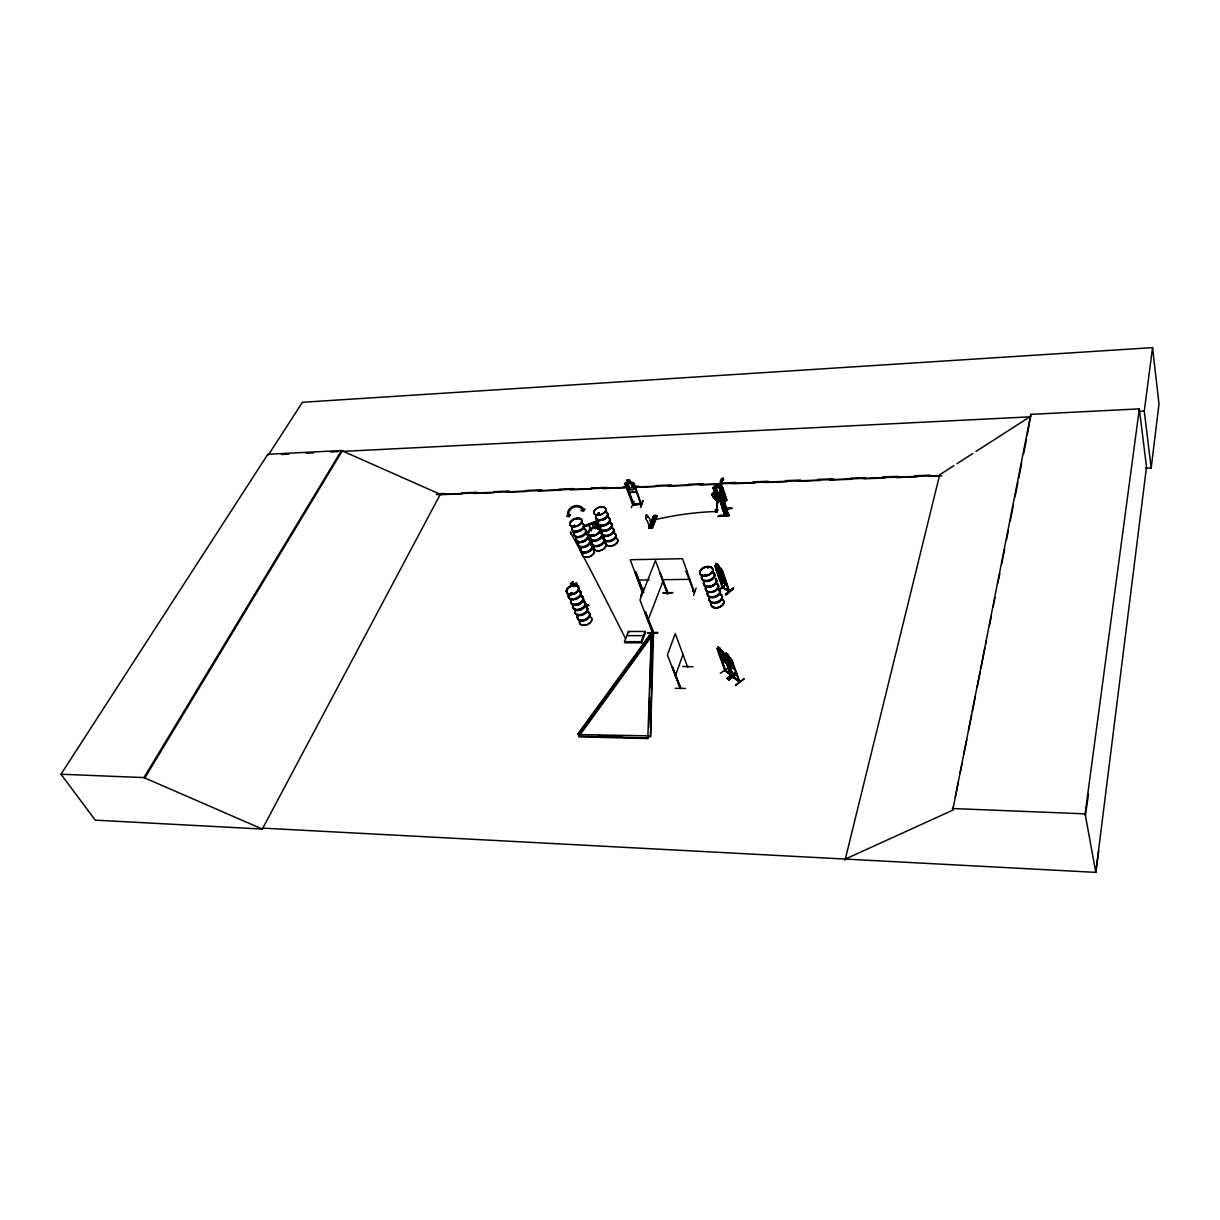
<?xml version="1.0" encoding="UTF-8"?>
<svg xmlns="http://www.w3.org/2000/svg" width="1220" height="1220" viewBox="0 0 1220 1220"><rect width="100%" height="100%" fill="white"/><g stroke="black" fill="none" stroke-linecap="round" stroke-linejoin="round"><path stroke-width="1.5" d="M650.519 525.942L650.107 526.674L650.519 525.805M714.92 492.987L713.12 487.588L713.974 487.542L715.804 492.926M685.442 688.446L675.087 688.339M645.426 611.815L644.816 612.501L645.426 611.815L653.905 633.058L579.744 735.187L577.731 734.104L651.953 632.051L653.661 632.433L579.47 734.562L579.103 736.819L647.82 738.573L648.415 736.91L650.534 736.529L652.654 631.243M650.534 736.529L653.584 632.677M647.82 738.573L651.343 632.433L653.341 632.051L653.005 632.738L645.075 611.815M648.704 727.471L649.62 697.26M649.909 687.821L650.9 655.72M651.129 648.171L651.465 636.84M636.321 489.647L636.169 492.178L629.215 492.438L627.4 490.043M720.09 577.975L720.867 578.6L721.279 576.984L723.963 580.339L721.538 576.648L722.072 574.574L721.249 574.117L720.852 575.825L718.122 572.287L720.578 576.114L720.09 577.975L722.103 582.047L724.39 583.328L722.758 575.672L719.297 568.276L717.162 567.087L723.353 587.887L722.332 587.765M720.944 492.438L719.571 488.351L722.423 487.969L722.042 492.3L720.944 492.438L721.203 489.54M667.447 593.118C668.362 593.942 666.288 591.532 668.041 593.133L660.096 572.988L667.355 593.926L667.996 593.118M724.619 494.024L724.36 496.57L720.791 496.83L724.466 496.662L724.726 494.039M652.868 632.082L652.593 631.35M725.519 500.596L724.787 499.3L726.571 500.551L720.913 494.13C717.619 490.806 729.774 504.15 720.822 494.161M714.462 498.034C718.245 501.71 732.869 497.562 716.521 499.27L711.489 494.588L720.913 494.13M713.258 492.728L714.371 494.024L713.166 494.527L715.24 496.936L720.624 497.745L721.31 496.647L716.262 492.529L713.105 492.682L714.234 493.978M726.571 500.551L720.959 493.81M717.985 500.459L717.101 500.962L726.373 500.612M717.192 500.383C717.955 498.583 717.04 500.459 712.449 494.146C710.955 499.346 721.462 503.967 726.678 499.697M724.939 499.925L725.564 499.727M712.449 494.146L711.55 494.512M717.177 499.59L716.292 500.032L726.769 499.758L722.469 487.192L721.508 487.466L725.808 500.063M717.207 500.947L711.596 494.176M717.558 500.215L724.909 499.758M716.735 502.32L717.024 500.078L716.826 502.442L718.29 502.396C718.443 496.906 719.236 503.86 716.826 502.442M716.369 509.853L717.573 502.243L716.872 509.975M1145.458 468.251L1151.177 468.038L1159 404.033L1152.564 347.624L302.423 402.28L268.293 455.121M1151.177 468.038L1144.268 411.094L1152.564 347.624M1098.686 850.782L1095.804 872.376L262.834 828.136L262.315 829.066L143.914 777.582L61 774.227L267.836 454.267L341.478 450.546L440.298 494.313L436.501 494.466L626.302 487.314M631.35 507.672L634.141 501.298M1139.327 408.868L1146.51 466.986L1095.804 872.376L1085.114 813.847L1139.327 408.868L1030.809 414.373L952.713 810.202L845.323 859.078M729.423 515.404L719.846 515.358M729.316 515.709C707.219 516.274 722.636 517.143 729.331 514.992M649.97 526.415L649.833 526.216M719.83 515.328L719.846 515.984M719.937 515.74L729.468 515.419M1085.434 815.57L1088.53 793.854M657.58 632.387C643.275 632.845 645.38 633.028 657.58 633.119M640.653 595.909L643.718 588.36M647.698 633.211L647.698 632.524M647.82 632.845L657.687 632.738M705.77 574.757L706.044 575.154M707.813 567.269L707.813 568.047M718 572.47L715.957 563.487L718.26 564.753L719.144 567.315L721.752 569.481L729.285 591.563L728.325 590.434M723.033 587.064L722.072 586.927L722.392 587.811M724.085 515.465L726.479 508.481L723.658 515.587M952.713 810.202L953.445 806.481M955.306 797.148L958.279 782.234M960.125 772.916L961.985 763.598M963.83 754.265L966.804 739.35M968.649 730.033L971.623 715.118M972.355 711.382L975.329 696.467M977.189 687.15L980.148 672.22M980.895 668.499L984.967 647.988M985.714 644.267L986.446 640.53M989.42 625.616L991.28 616.298M993.126 606.965L994.986 597.647M997.945 582.733L999.805 573.4M1001.65 564.082L1004.624 549.168M1006.469 539.85L1008.33 530.517M1010.19 521.199L1013.149 506.285M1015.01 496.967L1017.968 482.037M1018.715 478.316L1021.674 463.402M1023.534 454.069L1026.508 439.154M1027.24 435.433L1030.809 414.373M653.935 520.391L652.578 520.437M652.593 520.696L653.493 520.055M845.048 860.176L939.674 474.793L953.857 465.674M592.096 535.549L593.286 534.833L591.99 534.955M598.334 514.596L598.898 513.788M592.432 534.711L593.027 535.382M593.545 535.245L592.341 534.604M595.711 528.657L596.077 528.534M599.447 513.955L598.684 513.788L599.249 514.733M601.521 507.688L601.384 507.352M595.756 528.763L596.077 528.199M571.692 593.743L570.792 593.423M573.857 586.393L574.666 586.195M574.269 585.89L574.239 586.683M570.609 594.216A6.603 4.133 -22.7 0 1 568.367 587.415A6.603 4.133 -22.7 0 1 578.737 587.278A6.588 4.117 -22.7 0 1 570.609 594.186A6.588 4.117 -22.7 0 1 568.383 587.399A6.588 4.117 -22.7 0 1 578.707 587.262A6.603 4.133 -22.7 0 1 570.609 594.216L571.829 592.828M575.474 525.851L574.361 525.24M577.075 519.14L577.731 519.293M575.382 525.774L574.071 526.384L574.376 525.271M594.613 527.696L597.068 525.164L593.271 524.203L597.525 524.432M727.455 661.087L727.12 662.292L725.122 660.706L721.096 651.8L719.098 650.245L720.807 655.048L722.819 656.604M739.488 682.376L731.909 660.828L739.899 682.148L739.335 681.614M739.823 682.087L733.266 676.261M725.076 669.688L725.259 670.39M725.595 670.176L731.329 675.727L726.068 661.179M693.067 666.699L682.788 666.516M688.095 666.715L687.333 666.364M680.592 688.095L672.418 667.264L680.684 687.79M641.583 642.833L641.125 641.689L645.044 631.457L628.468 631.472L624.472 641.674L624.945 642.818L641.583 642.833L645.502 632.6L645.044 631.457M687.607 667.111L675.27 633.546L667.416 654.957L680.165 688.171L672.418 667.264M721.035 486.49L722.469 487.268L721.508 487.466M642.498 592.462L634.979 572.134L635.849 572.119L643.565 592.203L642.604 592.462L630.206 559.736L682.514 558.714L694.317 591.883C694.775 591.151 692.472 590.358 693.539 591.608L694.409 591.639L693.28 590.876M686.113 571.311L687.012 571.295L686.113 571.311L693.555 591.578M693.616 595.406L696.147 588.055M715.85 486.749L715.027 484.142L718.168 483.989L718.915 486.688L720.776 487.451M675.407 675.727L683.078 654.301M713.715 486.856L721.05 486.429M722.53 508.633L731.97 508.343L722.286 508.603M727.699 508.755L725.244 515.541L727.776 508.801M725.763 515.511L728.188 508.832M723.811 500.093L727.654 513.239L722.85 500.124L723.902 500.017L727.638 513.315L723.094 499.971L727.776 513.178M724.787 513.223L723.963 513.178L725.015 512.613M726.617 508.892L724.055 515.16M725.198 498.248L726.159 497.943L725.031 498.248M725.641 500.063L721.599 487.237M662.963 593.042L672.83 592.645L663.1 592.767M718.305 500.047L717.604 498.279L716.567 498.553M715.713 493.154L713.974 487.542M643.367 591.929L642.528 591.441M647.911 620.492L663.07 580.964M643.26 591.441L642.238 591.776M642.406 591.776L643.519 592.478L635.849 572.119M579.103 736.819L579.47 734.562L577.731 734.104M649.437 528.031C659.029 503.082 655.369 520.116 648.887 528.046L653.752 515.694L657.138 515.968M650.977 527.482L649.513 526.064L650.412 526.155M654.408 515.846L649.238 528.031L648.689 526.964L649.177 525.744L649.177 527.635L651.755 527.574L651.999 525.667L652.563 526.506M656.589 515.953L651.358 527.97C656.939 511.668 659.501 511.836 652.364 527.924L652.334 527.94M651.785 527.94L656.802 515.602M653.813 515.862L656.863 515.77L652.303 527.94L648.994 527.818M648.842 528.046L653.752 515.694M651.678 526.43L649.803 519.964A2.226 1.54 22.1 0 0 648.369 517.463L646.661 514.901M651.709 526.338L649.635 526.491L646.859 520.147A2.226 1.54 22.1 0 1 646.325 517.524L646.356 517.433M640.561 507.398L643.016 500.581L640.47 507.352M633.637 484.386L634.446 484.355L633.637 484.386L640.896 504.424L632.585 503.692M640.744 504.363C644.023 501.755 635.62 506.361 632.936 504.394L624.96 483.501L627.629 482.434M641.461 503.372L633.653 503.86M641.567 503.387L641.522 504.394L633.897 483.074L630.572 482.388L632.295 483.227L633.988 487.802L633.226 489.815L630.466 489.921L628.254 488.03L626.546 483.455L627.736 482.586L626.714 479.978L629.688 479.856L630.511 482.479M633.47 503.631L632.494 503.906M632.494 482.312L625.57 482.586L625.067 483.516M629.215 492.438L636.199 492.117L633.79 483.181M626.302 484.874L625.494 484.92L626.302 484.874L633.744 504.592M722.347 492.163L721.462 494.252L718.534 494.39L716.292 492.453L714.707 487.741L715.987 486.826L715.027 484.142M262.315 829.066L440.649 493.658L444.461 493.505M707.432 567.315L708.149 567.742M704.184 575.001L704.443 575.611M738.954 681.919L739.106 681.568M734.089 666.852L734.226 668.972L729.118 664.991L733.723 677.756L729.682 665.373M646.417 514.779L645.624 515.526L646.325 517.524M724.528 669.917L731.634 675.514L725.641 670.436M724.787 670.664L731.664 675.468L727.272 663.36M725.305 671.137L724.848 669.658L725.519 670.131M572.119 593.438L570.579 594.018M144.54 778.482L341.92 451.43L1030.946 416.782M570.365 593.53L570.868 592.92M143.914 777.582L341.478 450.546M593.24 534.741L591.883 535.336M598.09 514.55L598.791 514.047M574.3 526.537L574.01 525.53M667.767 593.82L655.46 560.499L639.966 599.996L652.639 632.814M680.18 687.805L680.013 687.028M713.822 486.856L713.029 487.802L713.898 487.771M578.021 734.714L607.911 693.6M610.122 690.55L621.193 675.331M623.405 672.281L651.953 632.051M584.975 603.732L584.776 604.891M725.183 581.604L718.656 577.38L715.347 565.287M651.892 527.94L651.51 526.887M725.046 581.574L723.14 574.346M724.863 670.786L716.963 648.445L718.687 649.254M716.963 648.445L722.24 652.059M722.88 659.09L720.364 652.151L725.808 655.689M705.16 574.284L704.855 575.428L705.953 575.062M717.192 499.986L717.924 500.978M653.798 520.772L653.447 519.918M652.7 520.437L652.761 520.178A337.086 228.292 -40.3 0 1 716.613 511.485C719.8 513.376 712.19 511.699 716.613 511.485M596.138 527.299L597.937 525.423M597.937 514.52L599.31 514.489M598.12 514.001L598.227 514.794M573.842 525.866L575.276 525.927M570.442 583.861L572.805 581.757L573.827 584.227L576.541 582.992L571.585 586.347L570.365 583.831L572.805 581.757M576.785 584.426L576.145 585.005L577.029 584.533L584.349 602.588M726.022 594.796C749.385 575.642 709.72 607.957 733.098 587.979M722.103 582.047L724.375 583.13L723.429 580.674M718.565 590.556L726.144 584.334M718.687 590.663L725.854 584.212M722.713 587.476L728.584 590.388M721.63 571.448L723.292 574.315L721.63 571.448L716.323 568.428L716.475 570.579M718.656 577.38L719.846 578.646M723.994 576.389L724.07 578.463L718.717 575.443L717.116 572.576M719.556 589.412L726.083 584.044M721.569 570.64L722.469 570.777L729.56 591.303L729.224 590.465L728.508 591.136L721.569 570.64L722.469 570.777M714.783 565.775L722.423 587.781L729.209 591.517M715.621 567.01L722.865 588.086M716.765 566.111C711.397 562.207 725.29 572.378 720.624 568.124M591.7 523.212L588.924 525.073L591.197 530.761M728.813 680.211L737.292 673.501L728.63 679.784M743.956 678.671L735.401 685.411L744.093 679.021M705.8 575.215L704.763 575.154M720.288 673.348L729.194 667.249M727.044 678.381C741.501 665.952 736.072 675.621 726.998 678.335M727.501 679.006L736.163 672.754M728.447 679.937L737.124 673.623M728.309 654.804L726.037 653.188L728.309 654.804L730.475 659.196L731.817 665.236L727.974 660.752M726.037 662.308C723.063 662.978 716.735 650.443 720.989 658.388M732.518 661.301L731.603 661.057M717.787 649.757L725.534 671.183M722.179 652.639L720.013 648.262L720.928 650.839L723.551 652.99L723.246 652.12M723.323 653.493L721.966 651.114M723.308 654.484L724.207 654.728M726.129 653.112L729.499 666.029L724.405 662.063L722.758 658.678M721.599 653.005L722.377 652.99L721.355 650.26L725.763 656.268M720.364 652.151L722.972 658.937M599.172 514.626L597.724 514.672M693.921 591.182L693.158 591.212M642.604 592.218L642.452 591.456M642.696 592.218L643.565 592.203M726.54 500.017L722.377 487.298M641.613 504.348L632.768 504.653M957.014 463.646L972.782 453.52M975.924 451.491L1027.941 418.063M584.319 525.851L596.168 521.26L596.504 522.114L582.962 527.375M584.395 526.049L596.168 521.26M584.593 526.521L596.504 522.114M585.6 533.933L588.909 532.438M587.903 538.935L591.075 538.02M598.196 520.574L588.94 525.134L591.288 530.73M598.898 521.87L594.628 523.502L592.661 525.652L593.561 527.909M597.952 523.624L595.101 524.707L596 526.979L600.27 525.347M596.473 528.184L600.743 526.552M597.739 529.022L600.987 527.787L597.769 529.083M719.571 488.351L720.105 487.024A9.485 3.172 83.4 0 1 721.874 478.53L723.368 478.27L723.536 479.612L722.087 479.872A8.128 2.73 83.4 0 0 721.203 481M723.536 479.612L723.17 479.734A8.128 2.714 83.4 0 0 721.767 488.061L722.423 487.969M723.338 478.27L722.957 478.392A9.485 3.172 83.4 0 0 721.188 486.887L722.042 492.3M720.608 500.688L721.02 500.002L725.183 512.674M738.893 680.821L733.235 676.963M722.972 588.07L722.774 587.506M579.47 734.562L650.275 735.904M694.104 591.929L693.417 591.944M575.306 584.151L573.796 584.38L572.729 581.726M733.098 676.261L733.083 677.329L739.595 682.361L731.664 659.974M571.219 592.859L572.241 593.164M571.143 593.698L570.365 593.774M281.515 454.465L289.064 454.084M306.052 453.23L313.601 452.849M330.605 451.995L338.154 451.613M1138.611 411.369L1144.268 411.094M715.133 484.294L718.077 484.157M461.602 492.865L476.837 492.285M493.978 491.645L509.213 491.065M526.354 490.425L541.588 489.845M558.745 489.189L573.979 488.61M591.12 487.969L606.355 487.39M623.496 486.749L627.309 486.597M634.918 486.307L638.731 486.17M655.872 485.529L671.107 484.95M688.263 484.294L703.498 483.715M722.545 482.998L735.874 482.495M753.014 481.854L768.249 481.275M785.39 480.634L800.64 480.055M817.781 479.399L833.016 478.82M850.157 478.179L865.392 477.599M882.533 476.959L897.768 476.379M914.909 475.739L930.159 475.159M717.207 500.581L726.479 500.2M635.803 486.963L939.491 475.525M439.246 494.74L462.09 493.887M473.512 493.459L494.451 492.682M505.873 492.239L526.811 491.462M538.233 491.035L561.078 490.181M570.594 489.815L591.532 489.037M602.954 488.61L625.799 487.741M635.315 487.39L656.253 486.597M667.675 486.17L690.52 485.316M700.036 484.965L720.974 484.172M732.396 483.745L755.241 482.891M764.757 482.525L787.601 481.671M797.118 481.32L819.962 480.466M829.478 480.1L852.322 479.246M863.745 478.82L884.683 478.026M896.105 477.599L917.043 476.822M928.466 476.395L941.779 475.891M723.506 500.627L722.682 500.657L726.83 513.208M722.408 508.877L732 508.359M634.873 572.378L635.742 572.363M638.029 580.064L649.131 579.896M662.109 579.713L689.895 579.317M626.592 635.635L643.214 635.635M624.472 641.674L641.125 641.689M598.303 735.645L622.429 736.255M578.829 736.194L647.545 737.932M952.271 808.524L1085.114 813.847M262.452 829.066L95.236 820.145L61 774.227M633.729 504.348L626.409 484.66M632.921 504.653L624.991 483.425M600.164 526.674L600.194 526.674A6.252 3.782 -21.3 0 0 603.168 530.715A6.252 3.782 -21.3 0 0 610.701 527.863A6.268 3.782 -21.3 0 0 610.351 522.861A6.252 3.782 -21.3 0 1 610.686 527.833A6.268 3.782 -21.3 0 1 603.183 530.73A6.268 3.782 -21.3 0 1 600.225 526.735A6.252 3.782 -21.3 0 0 603.183 530.73A6.252 3.782 -21.3 0 0 610.686 527.833A6.252 3.782 -21.3 0 0 610.336 522.877M711.275 603.458L711.214 603.427A6.664 4.346 -19.1 0 0 718.382 607.514A6.664 4.346 -19.1 0 0 723.048 599.904M719.907 500.612C723.429 495.274 728.645 533.491 720.624 500.612L719.8 500.642L723.963 513.178M585.569 603.854L589.046 605.532L585.264 604.357M585.066 603.824L588.482 605.471M715.881 563.564L718.214 564.799L720.456 568.901L721.615 575.062L717.634 571.219M723.567 581.665L722.194 580.903L723.856 582.504M722.179 587.049L729.468 591.197M576.343 537.974L576.419 538.005A6.252 3.782 -22 0 0 579.317 542.046A6.252 3.782 -22 0 0 586.82 539.179A6.252 3.782 -22 0 0 586.561 534.131A6.268 3.797 -22 0 1 586.851 539.194A6.268 3.797 -22 0 1 579.317 542.061A6.268 3.797 -22 0 1 576.435 538.02A6.252 3.782 -22 0 0 579.302 542.046A6.252 3.782 -22 0 0 586.835 539.164A6.252 3.782 -22 0 0 586.545 534.146M720.013 648.262L717.756 646.661L719.739 654.225L723.551 658.663M730.627 658.556L725.107 655.018L733.037 677.359M725.717 656.482L733.723 677.756M729.24 664.885L734.318 668.895M721.249 650.321L723.399 652.014L724.284 654.637M735.843 672.464L727.166 678.686M730.658 675.331L731.375 674.66L730.597 675.27L725.763 661.392M720.09 493.841L725.702 500.688M716.186 492.682L717.299 493.978M627.522 489.952L629.291 492.285M647.606 515.465L648.369 517.463M576.48 582.962L584.578 602.695M572.759 531.737L573.095 532.621M628.468 631.472L628.925 632.616M570.823 532.82L570.411 531.905L570.929 533.125A484.34 20.13 65.1 0 1 625.54 638.655M645.166 612.501L652.974 632.814M598.837 528.031L599.02 528.504M667.035 593.042L667.355 593.926M649.177 525.744L649.497 526.598M649.406 525.728L650.001 527.62M654.591 521.108L651.587 521.367M720.837 657.107L725.839 670.97M721.355 650.26L722.377 652.99M715.957 563.487L716.948 566.171M717.543 498.217L718.229 500.307M713.12 487.588L714.966 493.124M724.222 512.705L720.212 499.956L724.116 513.315M722.286 478.408L722.438 479.75M729.27 663.985L729.408 666.089M733.998 666.928L734.135 668.834M716.323 568.428L716.399 570.64M723.917 576.328L723.994 578.356M723.872 497.608L723.765 498.995M603.504 538.966A6.313 3.843 -21.7 0 1 598.669 545.965A6.313 3.843 -21.7 0 1 592.417 542.214M604.373 543.007A6.222 3.797 -21.7 0 1 604.723 548.039A6.222 3.797 -21.7 0 1 597.236 550.906A6.222 3.797 -21.7 0 1 594.338 546.85M603.549 539.316A6.222 3.797 -21.7 0 1 599.554 545.965A6.222 3.797 -21.7 0 1 592.341 543.601M601.475 538.294A6.222 3.797 -21.7 0 1 602.665 538.691M604.312 542.915A6.191 3.782 -21.7 0 1 604.647 547.917A6.191 3.782 -21.7 0 1 597.205 550.769A6.191 3.782 -21.7 0 1 594.308 546.728M601.368 533.537A6.329 3.843 -21.7 0 1 597.297 540.277A6.329 3.843 -21.7 0 1 589.962 537.898M602.299 537.776A6.222 3.797 -21.7 0 1 602.634 542.793A6.222 3.797 -21.7 0 1 595.162 545.66A6.222 3.797 -21.7 0 1 592.249 541.619M601.414 533.903A6.237 3.782 -21.7 0 1 596.626 540.795A6.237 3.782 -21.7 0 1 590.449 537.105M602.497 538.035A6.313 3.843 -21.7 0 1 602.832 543.129A6.313 3.843 -21.7 0 1 595.238 546.026A6.313 3.843 -21.7 0 1 592.295 541.939M601.262 533.262A6.329 3.843 -21.7 0 1 597.175 540.003A6.329 3.843 -21.7 0 1 589.855 537.608M599.142 532.225A6.329 3.843 -21.7 0 1 600.347 532.606M601.063 532.987A6.237 3.782 -21.7 0 1 597.037 539.636A6.237 3.782 -21.7 0 1 589.809 537.288M608.536 518.21A6.268 3.767 -21.3 0 1 608.887 523.197A6.268 3.767 -21.3 0 1 601.353 526.079A6.268 3.767 -21.3 0 1 598.41 522.084M608.475 517.844A6.359 3.828 -21.3 0 1 608.826 522.907A6.359 3.828 -21.3 0 1 601.201 525.82A6.359 3.828 -21.3 0 1 598.212 521.763M610.183 522.511A6.237 3.767 -21.3 0 1 610.549 527.497A6.237 3.767 -21.3 0 1 603.046 530.364A6.237 3.767 -21.3 0 1 600.103 526.369M610.259 522.633A6.268 3.782 -21.3 0 1 610.61 527.635A6.268 3.782 -21.3 0 1 603.092 530.502A6.268 3.782 -21.3 0 1 600.133 526.491M606.34 512.324A6.374 3.812 -21.3 0 1 606.691 517.371A6.374 3.812 -21.3 0 1 599.02 520.299A6.374 3.812 -21.3 0 1 596.046 516.258M596.717 515.16A6.374 3.812 -21.3 0 1 599.035 513.223M608.17 517.295A6.268 3.767 -21.3 0 1 608.2 522.617A6.268 3.767 -21.3 0 1 600.118 524.996A6.268 3.767 -21.3 0 1 598.715 520.086M607.301 513.33A6.283 3.767 -21.3 0 1 603.275 519.949A6.283 3.767 -21.3 0 1 595.97 517.661M596.915 515.496A6.283 3.767 -21.3 0 1 599.203 513.574M605.196 512.324A6.283 3.767 -21.3 0 1 606.401 512.705M608.368 517.57A6.359 3.828 -21.3 0 1 608.719 522.617A6.359 3.828 -21.3 0 1 601.079 525.53A6.359 3.828 -21.3 0 1 598.09 521.489M606.218 512.034A6.374 3.812 -21.3 0 1 606.569 517.082A6.374 3.812 -21.3 0 1 598.913 520.01A6.374 3.812 -21.3 0 1 595.924 515.968M597.632 513.833A6.374 3.812 -21.3 0 1 598.928 512.934M606.035 511.775A6.283 3.767 -21.3 0 1 606.386 516.746A6.283 3.767 -21.3 0 1 598.822 519.629A6.283 3.767 -21.3 0 1 595.879 515.648M597.556 513.544A6.283 3.767 -21.3 0 1 598.837 512.644M614.575 533.796A6.222 3.797 -21.3 0 1 612.974 540.353A6.222 3.797 -21.3 0 1 604.388 539.713M604.251 538.706A6.222 3.797 -21.3 0 1 604.525 537.624M614.514 533.43A6.298 3.843 -21.3 0 1 614.88 538.493A6.298 3.843 -21.3 0 1 607.301 541.39A6.298 3.843 -21.3 0 1 604.327 537.318M616.329 538.31A6.222 3.797 -21.3 0 1 616.71 543.327A6.222 3.797 -21.3 0 1 609.237 546.179A6.222 3.797 -21.3 0 1 606.294 542.153M617.091 538.66A6.191 3.782 -21.3 0 1 612.394 545.538A6.191 3.782 -21.3 0 1 606.188 541.848M610.503 523.334A6.237 3.767 -21.3 0 1 610.534 528.657A6.237 3.767 -21.3 0 1 602.482 531.005A6.237 3.767 -21.3 0 1 601.079 526.095M610.412 523.044A6.268 3.782 -21.3 0 1 610.778 528.046A6.268 3.782 -21.3 0 1 603.244 530.913A6.268 3.782 -21.3 0 1 600.301 526.903M613.309 528.626A6.329 3.843 -21.3 0 1 608.505 535.611A6.329 3.843 -21.3 0 1 602.192 531.889M614.209 532.881A6.222 3.782 -21.3 0 1 614.59 537.883A6.222 3.782 -21.3 0 1 607.102 540.734A6.222 3.782 -21.3 0 1 604.159 536.724M613.355 528.992A6.237 3.782 -21.3 0 1 609.39 535.611A6.237 3.782 -21.3 0 1 602.116 533.277M614.392 533.14A6.313 3.843 -21.3 0 1 614.773 538.218A6.313 3.843 -21.3 0 1 607.194 541.116A6.313 3.843 -21.3 0 1 604.205 537.044M613.004 528.077A6.237 3.782 -21.3 0 1 608.261 534.955A6.237 3.782 -21.3 0 1 602.024 531.295M584.731 529.571A6.268 3.782 -22 0 1 584.99 534.604A6.268 3.782 -22 0 1 577.457 537.486A6.268 3.782 -22 0 1 574.589 533.445M583.343 528.534A6.359 3.828 -22 0 1 585.615 532.911A6.359 3.828 -22 0 1 578.646 536.952A6.359 3.828 -22 0 1 573.979 533.948M586.423 533.841A6.252 3.782 -22 0 1 586.698 538.874A6.252 3.782 -22 0 1 579.195 541.741A6.252 3.782 -22 0 1 576.343 537.7A6.237 3.767 -22 0 0 579.195 541.726A6.237 3.767 -22 0 0 586.683 538.859A6.237 3.767 -22 0 0 586.408 533.841M586.5 533.948A6.268 3.797 -22 0 1 586.774 538.996A6.268 3.797 -22 0 1 579.226 541.878A6.268 3.797 -22 0 1 576.358 537.822M582.458 523.7A6.374 3.828 -22 0 1 582.718 528.794A6.374 3.828 -22 0 1 575.047 531.722A6.374 3.828 -22 0 1 572.149 527.635M585.234 529.282A6.283 3.782 -22 0 1 581.147 535.961A6.283 3.782 -22 0 1 573.918 533.613M582.519 524.066A6.298 3.782 -22 0 1 582.779 529.099A6.298 3.782 -22 0 1 575.215 531.981A6.298 3.782 -22 0 1 572.363 527.955M582.337 523.41A6.374 3.828 -22 0 1 582.596 528.504A6.374 3.828 -22 0 1 574.94 531.447A6.374 3.828 -22 0 1 572.028 527.36M582.154 523.151A6.298 3.782 -22 0 1 579.668 530.136A6.298 3.782 -22 0 1 571.692 528.123M590.953 545.081A6.222 3.797 -22 0 1 591.227 550.129A6.222 3.797 -22 0 1 583.755 552.98A6.222 3.797 -22 0 1 580.888 548.909M590.876 544.715A6.313 3.858 -22 0 1 591.166 549.823A6.313 3.858 -22 0 1 583.587 552.721A6.313 3.858 -22 0 1 580.689 548.603M592.63 549.29A6.207 3.797 -22 0 1 592.92 554.337A6.207 3.797 -22 0 1 585.463 557.174A6.207 3.797 -22 0 1 582.611 553.117A6.222 3.812 -22 0 0 588.772 556.991A6.222 3.812 -22 0 0 593.576 550.037M587.643 535.29A6.252 3.782 -22 0 1 583.572 541.954A6.252 3.782 -22 0 1 576.374 539.591M588.711 539.286A6.329 3.843 -22 0 1 589.001 544.41A6.329 3.843 -22 0 1 581.391 547.307A6.329 3.843 -22 0 1 578.478 543.205M591.471 544.806A6.222 3.797 -22 0 1 586.652 551.745A6.222 3.797 -22 0 1 580.522 548.009M588.772 539.667A6.237 3.797 -22 0 1 589.062 544.699A6.237 3.797 -22 0 1 581.559 547.567A6.237 3.797 -22 0 1 578.692 543.51M590.77 544.425A6.313 3.858 -22 0 1 591.059 549.549A6.313 3.858 -22 0 1 583.48 552.446A6.313 3.858 -22 0 1 580.567 548.329M588.589 539.011A6.329 3.843 -22 0 1 586.134 546.102A6.329 3.843 -22 0 1 578.082 544.029M588.406 538.752A6.252 3.797 -22 0 1 585.981 545.752A6.252 3.797 -22 0 1 578.036 543.693M715.896 579.21A6.725 4.316 -19.2 0 1 711.153 586.82A6.725 4.316 -19.2 0 1 704.001 582.626M715.85 578.829A6.817 4.377 -19.2 0 1 711.062 586.545A6.817 4.377 -19.2 0 1 703.787 582.306M716.521 583.328A6.71 4.331 -19.1 0 1 717.314 588.909A6.71 4.331 -19.1 0 1 709.247 591.974A6.71 4.331 -19.1 0 1 705.678 587.461M716.445 583.084A6.71 4.331 -19.1 0 1 717.223 588.665A6.71 4.331 -19.1 0 1 709.155 591.746A6.71 4.331 -19.1 0 1 705.602 587.216M712.815 572.363A6.832 4.377 -19.2 0 1 713.242 578.387A6.832 4.377 -19.2 0 1 704.382 580.933A6.832 4.377 -19.2 0 1 702.43 575.352M715.561 578.25A6.725 4.316 -19.2 0 1 711.657 585.569A6.725 4.316 -19.2 0 1 703.437 582.87M712.861 572.759A6.74 4.316 -19.2 0 1 713.639 578.326A6.74 4.316 -19.2 0 1 705.541 581.406A6.74 4.316 -19.2 0 1 701.988 576.908M715.743 578.539A6.817 4.377 -19.2 0 1 710.955 586.24A6.817 4.377 -19.2 0 1 703.696 582.016M712.709 572.073A6.832 4.377 -19.2 0 1 713.136 578.097A6.832 4.377 -19.2 0 1 704.275 580.644A6.832 4.377 -19.2 0 1 702.323 575.062M713.578 572.515A6.74 4.316 -19.2 0 1 712.16 578.433A6.74 4.316 -19.2 0 1 703.772 580.095A6.74 4.316 -19.2 0 1 702.293 574.742M720.395 594.292A6.756 4.392 -19.1 0 1 721.203 599.95A6.756 4.392 -19.1 0 1 713.075 603.046A6.756 4.392 -19.1 0 1 709.476 598.456M723.125 600.103A6.664 4.346 -19.1 0 1 718.458 607.697A6.664 4.346 -19.1 0 1 711.321 603.473M720.44 594.674A6.664 4.331 -19.1 0 1 718.428 602.375A6.664 4.331 -19.1 0 1 709.476 599.966M722.987 599.798A6.634 4.331 -19.1 0 1 718.336 607.362A6.634 4.331 -19.1 0 1 711.229 603.153M716.674 583.816A6.679 4.316 -19.1 0 1 717.451 589.367A6.679 4.316 -19.1 0 1 709.415 592.432A6.679 4.316 -19.1 0 1 705.877 587.918M716.597 583.511A6.71 4.331 -19.1 0 1 717.375 589.092A6.71 4.331 -19.1 0 1 709.308 592.173A6.71 4.331 -19.1 0 1 705.755 587.643M719.495 589.367A6.771 4.392 -19.1 0 1 714.737 597.068A6.771 4.392 -19.1 0 1 707.493 592.813M720.12 593.728A6.664 4.331 -19.1 0 1 720.913 599.31A6.664 4.331 -19.1 0 1 712.892 602.36A6.664 4.331 -19.1 0 1 709.354 597.83M719.525 589.748A6.679 4.331 -19.1 0 1 718.153 595.68A6.679 4.331 -19.1 0 1 709.826 597.312A6.679 4.331 -19.1 0 1 708.332 591.944M720.288 594.003A6.756 4.392 -19.1 0 1 721.096 599.66A6.756 4.392 -19.1 0 1 712.968 602.756A6.756 4.392 -19.1 0 1 709.384 598.166M718.168 588.086A6.679 4.331 -19.1 0 1 718.946 593.652A6.679 4.331 -19.1 0 1 710.909 596.717A6.679 4.331 -19.1 0 1 707.371 592.188M581.833 596.428A6.649 4.194 -22.8 0 1 582.108 602.009A6.649 4.194 -22.8 0 1 574.117 605.059A6.649 4.194 -22.8 0 1 571.097 600.514M572.866 606.462A6.557 4.148 -22.8 0 0 581.193 608.841A6.557 4.148 -22.8 0 0 583.77 601.231A6.512 4.117 -22.8 0 1 581.879 608.307A6.512 4.117 -22.8 0 1 572.988 607.423M583.694 601.125A6.527 4.133 -22.8 0 1 581.879 608.307A6.527 4.133 -22.8 0 1 572.973 607.423M583.846 601.429A6.557 4.148 -22.8 0 1 581.269 609.039A6.557 4.148 -22.8 0 1 572.958 606.645M580.461 591.578A6.664 4.178 -22.7 0 1 575.26 599.188A6.664 4.178 -22.7 0 1 568.749 594.979M578.265 590.419A6.664 4.178 -22.7 0 1 579.53 590.861M580.522 591.959A6.573 4.133 -22.7 0 1 575.398 599.447A6.573 4.133 -22.7 0 1 568.977 595.299M578.356 590.8A6.573 4.133 -22.7 0 1 579.591 591.242M581.726 596.138A6.649 4.194 -22.8 0 1 579.103 603.839A6.649 4.194 -22.8 0 1 570.67 601.429M579.409 590.571A6.679 4.178 -22.7 0 1 579.668 596.153A6.679 4.178 -22.7 0 1 571.661 599.218A6.679 4.178 -22.7 0 1 568.627 594.689M579.21 590.312A6.588 4.133 -22.7 0 1 579.47 595.817A6.588 4.133 -22.7 0 1 571.555 598.822A6.588 4.133 -22.7 0 1 568.581 594.369M588.36 612.104A6.603 4.209 -22.8 0 1 588.665 617.701A6.603 4.209 -22.8 0 1 580.735 620.721A6.603 4.209 -22.8 0 1 577.716 616.161M590.266 616.832A6.512 4.163 -22.8 0 1 590.556 622.368A6.512 4.163 -22.8 0 1 582.748 625.357A6.512 4.163 -22.8 0 1 579.759 620.843M588.437 612.471A6.512 4.148 -22.8 0 1 585.905 620.08A6.512 4.148 -22.8 0 1 577.624 617.671M590.19 616.74A6.481 4.148 -22.8 0 1 590.495 622.246A6.481 4.148 -22.8 0 1 582.702 625.22A6.481 4.148 -22.8 0 1 579.729 620.721M583.938 601.643A6.557 4.148 -22.8 0 1 581.361 609.253A6.557 4.148 -22.8 0 1 573.049 606.858M586.088 606.63A6.618 4.194 -22.8 0 1 583.495 614.331A6.618 4.194 -22.8 0 1 575.093 611.906M588.97 612.272A6.512 4.148 -22.8 0 1 583.938 619.775A6.512 4.148 -22.8 0 1 577.533 615.566M586.82 611.113A6.512 4.148 -22.8 0 1 588.055 611.555M587.003 611.372A6.603 4.209 -22.8 0 1 589.138 616.634A6.603 4.209 -22.8 0 1 581.116 620.492A6.603 4.209 -22.8 0 1 577.594 615.886M585.966 606.355A6.618 4.194 -22.8 0 1 586.256 611.937A6.618 4.194 -22.8 0 1 578.311 614.971A6.618 4.194 -22.8 0 1 575.276 610.427M585.768 606.081A6.527 4.148 -22.8 0 1 586.058 611.601A6.527 4.148 -22.8 0 1 578.219 614.59A6.527 4.148 -22.8 0 1 575.23 610.107M587.628 608.658A6.527 4.148 -22.8 0 1 582.824 614.941A6.527 4.148 -22.8 0 1 575.443 613.309M586.164 607.011A6.527 4.148 -22.8 0 1 587.079 607.728M720.578 487.131A8.128 2.73 83.4 0 1 720.562 484.096M725.397 656.253L725.031 658.037L727.532 662.201L724.802 658.236L724.528 659.807L723.826 659.273L724.146 657.321L721.752 653.31L724.36 657.062L724.649 655.613L725.397 656.253M718.9 494.435L718.107 495.976L721.493 497.394L717.711 496.265L716.064 497.653L716.796 496.021L713.563 494.695L717.162 495.701L718.9 494.435M715.362 509.716L717.848 510.051L715.362 509.716M725.275 498.507L717.802 499.026L725.275 498.507M570.472 514.642L569.16 516.838L566.69 516.106L567.986 515.602A8.433 6.801 -20 0 1 573.308 506.224A8.433 6.801 -20 0 1 583.709 509.502L585.02 508.999L583.587 511.241L580.979 510.555L582.291 510.051A7.045 5.673 -19.9 0 0 573.598 507.322A7.045 5.673 -19.9 0 0 569.16 515.145L570.472 514.642M572.531 582.672L571.463 584.761L572.531 582.672M733.205 588.269L725.671 594.536L733.22 588.314M730.627 658.48L731.634 660.066L730.627 658.48M725.808 655.628L726.8 657.214L725.808 655.628M729.346 664.061L726.83 657.122L729.346 664.061M717.68 484.599L715.804 484.691L717.97 485.438L717.68 484.599M719.205 487.527L716.277 487.664L717.863 492.377L720.791 492.239L719.205 487.527M715.85 492.819L713.959 492.911L715.85 492.819M717.68 494.313L714.737 494.451L716.811 496.86L719.739 496.723L717.68 494.313M629.245 480.436L627.461 480.512L629.55 481.259L629.245 480.436M630.816 483.288L628.041 483.394L629.733 487.969L632.509 487.863L630.816 483.288M656.314 516.807L653.264 516.899L656.314 516.807M655.994 517.615L652.944 517.707L655.994 517.615M655.506 518.82L652.456 518.912L655.506 518.82M655.079 519.903L652.014 519.995L655.079 519.903M717.894 565.073L716.521 564.326L718.183 565.928L717.894 565.073M720.913 573.019L718.778 571.829L720.928 573.034M721.615 575.047L719.464 573.873L721.081 578.585L723.231 579.774L721.615 575.047M719.678 648.506L718.382 647.515L719.983 649.375L719.678 648.506M727.959 655.048L726.647 654.042L728.264 655.918L727.959 655.048M729.392 658.358L727.349 656.787L729.057 661.591L731.085 663.177L729.392 658.358M724.68 655.43L722.682 653.844L724.39 658.663L726.388 660.233L724.68 655.43M571.28 534.116L570.868 533.125L571.295 534.116M592.142 535.671A6.237 3.767 -21.7 0 0 599.767 529.251A6.237 3.767 -21.7 0 0 589.916 529.526A6.268 3.782 -21.7 0 0 592.142 535.717A6.268 3.782 -21.7 0 0 599.798 529.266A6.268 3.782 -21.7 0 0 589.916 529.541A6.237 3.767 -21.7 0 0 592.142 535.671M592.341 536.144A6.237 3.767 -21.7 0 0 599.95 529.724A6.237 3.767 -21.7 0 0 590.114 529.999A6.237 3.767 -21.7 0 0 592.341 536.144M592.218 535.87A6.268 3.782 -21.7 0 0 599.859 529.419A6.268 3.782 -21.7 0 0 589.977 529.709A6.268 3.782 -21.7 0 0 592.218 535.87M598.059 515.206A6.313 3.767 -21.4 0 0 605.76 508.755A6.313 3.767 -21.4 0 0 595.787 509.091A6.313 3.767 -21.4 0 0 598.059 515.206A6.313 3.767 -21.4 0 0 605.76 508.77A6.313 3.767 -21.4 0 0 595.787 509.106A6.313 3.767 -21.4 0 0 598.059 515.221M573.949 526.491A6.313 3.782 -22 0 0 581.711 519.995A6.313 3.782 -22 0 0 571.784 520.299A6.313 3.782 -22 0 0 573.949 526.491M574.147 526.918A6.298 3.767 -22 0 0 581.879 520.467A6.298 3.767 -22 0 0 571.982 520.772A6.298 3.767 -22 0 0 574.147 526.918M574.01 526.643A6.313 3.782 -22 0 0 581.772 520.162A6.313 3.782 -22 0 0 571.86 520.467A6.313 3.782 -22 0 0 574.01 526.643M703.01 575.55A6.771 4.316 -19.2 0 0 712.8 569.725A6.771 4.316 -19.2 0 0 702.949 567.834A6.771 4.316 -19.2 0 0 703.01 575.55M703.193 576.008A6.74 4.3 -19.2 0 0 712.953 570.213A6.74 4.3 -19.2 0 0 703.132 568.322A6.74 4.3 -19.2 0 0 703.193 576.008M703.086 575.749A6.771 4.316 -19.2 0 0 712.876 569.923A6.771 4.316 -19.2 0 0 703.025 568.032A6.771 4.316 -19.2 0 0 703.086 575.749M582.169 602.314A6.542 4.117 -22.8 0 0 581.894 596.809A6.557 4.133 -22.8 0 1 582.184 602.314A6.557 4.133 -22.8 0 1 574.3 605.318A6.557 4.133 -22.8 0 1 571.311 600.835A6.542 4.117 -22.8 0 0 574.3 605.303A6.542 4.117 -22.8 0 0 582.169 602.314M570.823 594.674A6.588 4.117 -22.7 0 0 578.905 587.75A6.588 4.117 -22.7 0 0 568.581 587.887A6.588 4.117 -22.7 0 0 570.823 594.674M570.686 594.384A6.603 4.133 -22.7 0 0 578.814 587.43A6.603 4.133 -22.7 0 0 568.444 587.582A6.603 4.133 -22.7 0 0 570.686 594.384M578.936 603.458A6.557 4.117 -22.8 0 0 581.513 595.879A6.557 4.133 -22.8 0 1 578.936 603.473A6.557 4.133 -22.8 0 1 570.625 601.094A6.557 4.117 -22.8 0 0 578.936 603.458M570.823 594.643A6.557 4.102 -22.7 0 0 578.89 587.75A6.557 4.102 -22.7 0 0 568.596 587.903A6.557 4.102 -22.7 0 0 570.823 594.643M581.482 609.527A6.527 4.133 -22.8 0 0 584.044 601.948A6.496 4.117 -22.8 0 1 581.467 609.512A6.496 4.117 -22.8 0 1 573.217 607.148A6.527 4.133 -22.8 0 0 581.482 609.527"/></g></svg>
